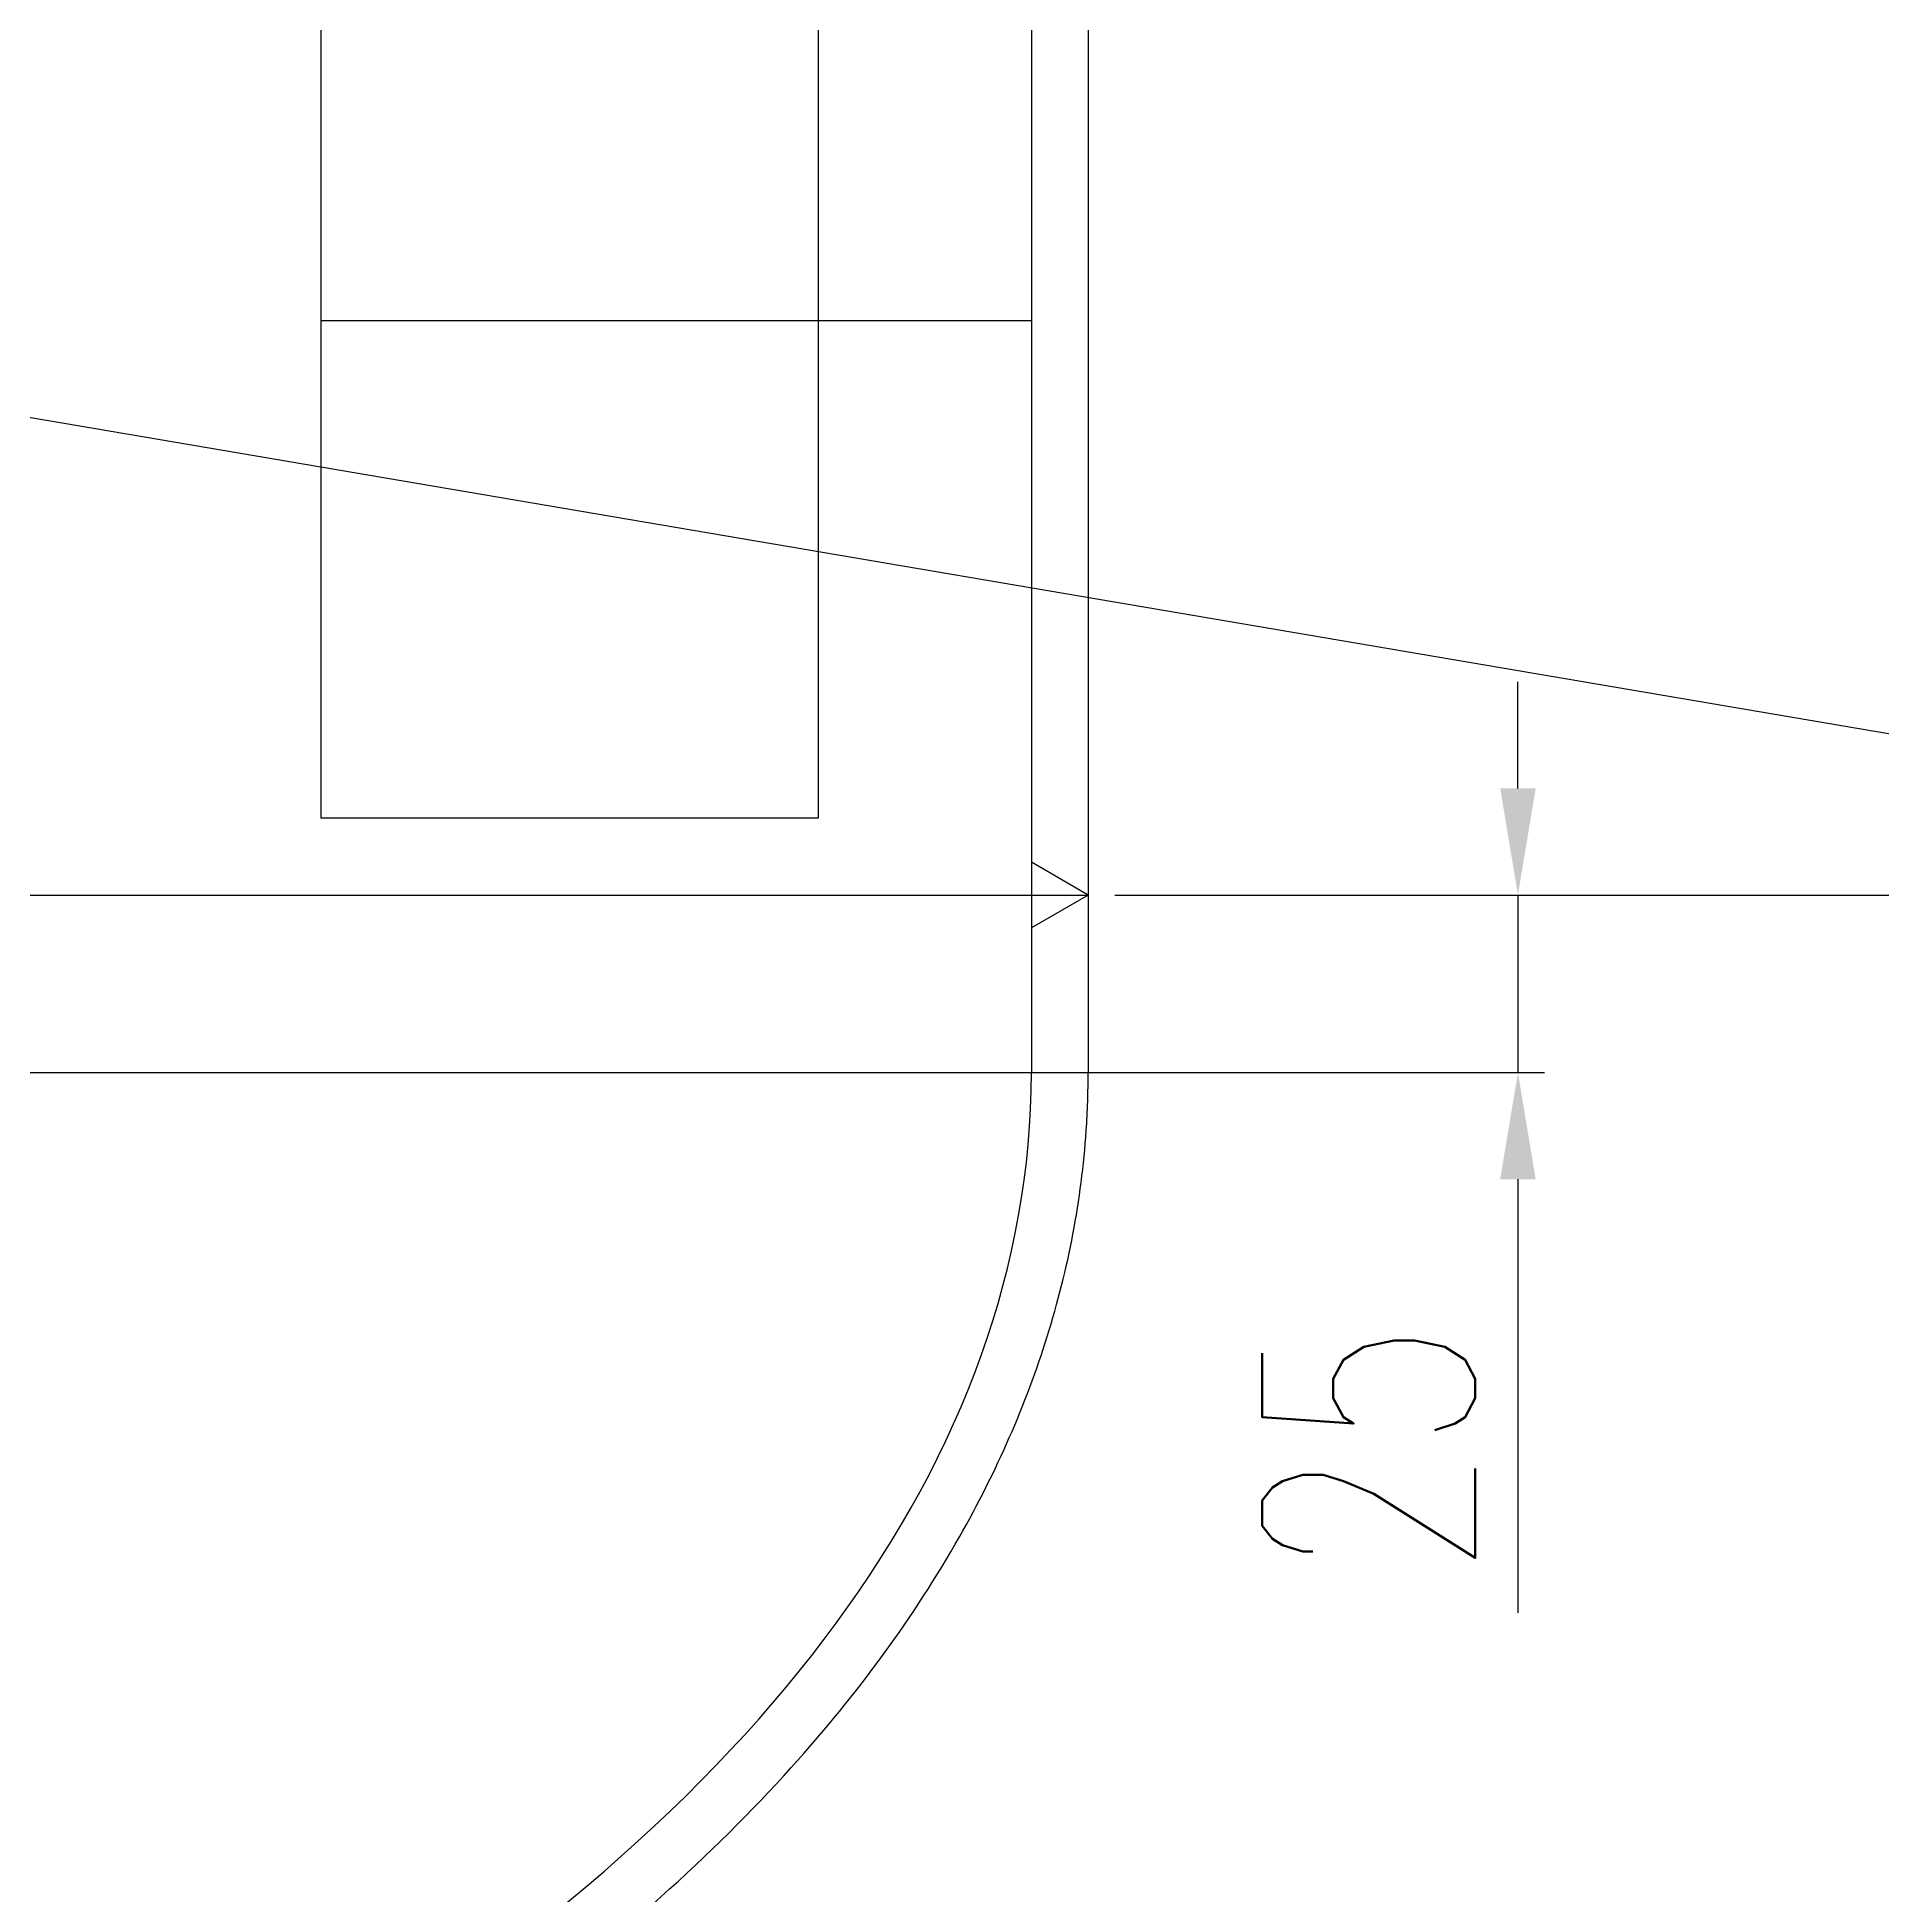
# Model space of a CAD drawing. Extents: x 8095 to 8689, y 0 to 841.
# Drawn here: x 8319.49 to 8362.76, y 483.06 to 526.64 of the extents above; entities that cross this region are included whole.
import ezdxf

# ---------------------------------------------------------------- set-up
doc = ezdxf.new("R2010")
doc.units = 0
doc.header["$LTSCALE"] = 10
doc.header["$MEASUREMENT"] = 0
doc.linetypes.add('HIDDEN', pattern=[0.375, 0.25, -0.125])
doc.layers.get('DEFPOINTS').update_dxf_attribs({"color": 5, "linetype": 'HIDDEN', "lineweight": 13})
doc.layers.add('DIM', color=7, linetype='CONTINUOUS')
doc.styles.add('HZ5', font='romans.shx', dxfattribs={"width": 0.7, "height": 5, "bigfont": 'hztxt.shx'})
doc.dimstyles.new('机械制图iso', dxfattribs={"dimscale": 0, "dimtxt": 0.18, "dimasz": 2.5, "dimexe": 0.625, "dimexo": 0.625, "dimgap": 1, "dimtad": 1, "dimdec": 4, "dimzin": 0, "dimdsep": 46, "dimtxsty": 'HZ5', "dimcen": 0, "dimadec": 0, "dimazin": 0, "dimtfac": 1, "dimtdec": 4, "dimtofl": 0, "dimtmove": 0, "dimatfit": 2, "dimfxl": 0, "dimtolj": 1, "dimtzin": 0, "dimarcsym": 0})

# ---------------------------------------------------------------- blocks, each defined once
blk = doc.blocks.new('*D165')
at = {"layer": 'DEFPOINTS', "color": 0}
for p in [(8365.862, 627.848), (8344.144, 506.515), (8381.116, 506.515)]:
    blk.add_point(p, dxfattribs=at)
at = {"layer": 'DIM', "color": 0, "lineweight": -2}
for p, q in [((8366.487, 627.848), (8381.741, 627.848)), ((8381.116, 625.348), (8381.116, 509.015)), ((8344.769, 506.515), (8381.741, 506.515))]:
    blk.add_line(p, q, dxfattribs=at)
at = {"layer": 'DIM', "color": 0}
for points in [[(8380.699, 625.348), (8381.532, 625.348), (8381.116, 627.848)], [(8380.699, 509.015), (8381.532, 509.015), (8381.116, 506.515)]]:
    blk.add_solid(points, dxfattribs=at)
at = {"layer": 'DIM', "color": 0, "insert": (8377.616, 540.919), "char_height": 5, "attachment_point": 5, "rotation": 90, "style": 'HZ5'}
blk.add_mtext('\\A1;1200', dxfattribs=at)
blk = doc.blocks.new('*D167')
at = {"layer": 'DEFPOINTS', "color": 0}
for p in [(8344.769, 506.515), (8267.811, 464.848), (8381.116, 464.848)]:
    blk.add_point(p, dxfattribs=at)
at = {"layer": 'DIM', "color": 0, "lineweight": -2}
for p, q in [((8345.394, 506.515), (8381.741, 506.515)), ((8381.116, 504.015), (8381.116, 467.348)), ((8268.436, 464.848), (8381.741, 464.848))]:
    blk.add_line(p, q, dxfattribs=at)
at = {"layer": 'DIM', "color": 0}
for points in [[(8380.699, 504.015), (8381.532, 504.015), (8381.116, 506.515)], [(8380.699, 467.348), (8381.532, 467.348), (8381.116, 464.848)]]:
    blk.add_solid(points, dxfattribs=at)
at = {"layer": 'DIM', "color": 0, "insert": (8377.616, 485.681), "char_height": 5, "attachment_point": 5, "rotation": 90, "style": 'HZ5'}
blk.add_mtext('\\A1;275', dxfattribs=at)
blk = doc.blocks.new('*D166')
at = {"layer": 'DEFPOINTS', "color": 0}
for p in [(8344.144, 506.515), (8344.144, 502.348), (8354.227, 502.348)]:
    blk.add_point(p, dxfattribs=at)
at = {"layer": 'DIM', "color": 0, "lineweight": -2}
for p, q in [((8354.227, 509.015), (8354.227, 511.515)), ((8344.769, 506.515), (8354.852, 506.515)), ((8354.227, 506.515), (8354.227, 502.348)), ((8344.769, 502.348), (8354.852, 502.348)), ((8354.227, 499.848), (8354.227, 489.681))]:
    blk.add_line(p, q, dxfattribs=at)
at = {"layer": 'DIM', "color": 0}
for points in [[(8353.811, 509.015), (8354.644, 509.015), (8354.227, 506.515)], [(8353.811, 499.848), (8354.644, 499.848), (8354.227, 502.348)]]:
    blk.add_solid(points, dxfattribs=at)
at = {"layer": 'DIM', "color": 0, "insert": (8350.727, 493.515), "char_height": 5, "attachment_point": 5, "rotation": 90, "style": 'HZ5'}
blk.add_mtext('\\A1;25', dxfattribs=at)

msp = doc.modelspace()

# ---------------------------------------------------------------- linework, layer by layer
at = {"layer": 'DIM'}
for p, q in [((8344.14449, 628.348), (8344.14449, 502.348)), ((8342.81115, 626.51467), (8342.81115, 502.348)), ((8326.14449, 596.82435), (8326.14449, 508.31549)), ((8337.81115, 596.82435), (8337.81115, 508.31549)), ((8396.04254, 504.6639), (8267.81115, 526.46315)), ((8337.81115, 519.98215), (8326.14449, 519.98215)), ((8342.81115, 519.98215), (8337.81115, 519.98215)), ((8337.81115, 508.31549), (8326.14449, 508.31549)), ((8344.14449, 506.51467), (8342.81115, 507.28447)), ((8344.14449, 506.51467), (8342.81115, 507.28447)), ((8271.97782, 506.51467), (8344.14449, 506.51467)), ((8344.14449, 506.51467), (8342.81115, 505.74487)), ((8344.14449, 506.51467), (8342.81115, 505.74487)), ((8186.85257, 502.348), (8347.65345, 502.348))]:
    msp.add_line(p, q, dxfattribs=at)
msp.add_ellipse((8267.81115, 502.348), major_axis=(-75, 0), ratio=0.5, start_param=1.75517252, end_param=3.14159265, dxfattribs=at)
msp.add_open_spline([(8281.56115, 464.14462), (8283.77538, 464.34919), (8285.97175, 464.60313), (8292.39866, 465.49926), (8296.55362, 466.27989), (8304.53566, 468.19325), (8308.36261, 469.32591), (8315.575, 471.91203), (8318.96035, 473.36539), (8325.18942, 476.55444), (8328.03314, 478.29002), (8333.09389, 482.00065), (8335.31108, 483.97572), (8338.74735, 487.78818), (8340.06954, 489.5972), (8341.99596, 492.99357), (8342.68536, 494.5642), (8343.68192, 497.75137), (8343.98879, 499.36787), (8344.12917, 501.44236), (8344.14449, 501.89518), (8344.14449, 502.348)], degree=3, knots=[1.75350958, 1.75350958, 1.75350958, 1.75350958, 1.84275431, 1.84275431, 2.01784086, 2.01784086, 2.19292742, 2.19292742, 2.36801397, 2.36801397, 2.54310052, 2.54310052, 2.71818708, 2.71818708, 2.86524837, 2.86524837, 2.98651018, 2.98651018, 3.107772, 3.107772, 3.14159265, 3.14159265, 3.14159265, 3.14159265], dxfattribs=at)

# ---------------------------------------------------------------- dimensions: what is measured, and where the dimension line sits
dim = msp.add_linear_dim(base=(8381.11552, 506.51467), p1=(8365.86162, 627.848), p2=(8344.14449, 506.51467), angle=90, text='1200', dimstyle='机械制图iso', override={"dimscale": 1, "dimtofl": 1, "dimatfit": 0}, dxfattribs=at)
dim.commit()
dim.dimension.update_dxf_attribs({"geometry": '*D165', "text_midpoint": (8381.11552, 540.91863), "dimtype": 160})
for base, p1, p2, text, picture, middle in [((8354.22728, 502.348), (8344.14449, 506.51467), (8344.14449, 502.348), '25', '*D166', (8350.72728, 493.51467)), ((8381.11552, 464.848), (8344.76949, 506.51467), (8267.81115, 464.848), '275', '*D167', (8377.61552, 485.68133))]:
    dim = msp.add_linear_dim(base=base, p1=p1, p2=p2, angle=90, text=text, dimstyle='机械制图iso', override={"dimscale": 1, "dimtofl": 1, "dimatfit": 0}, dxfattribs=at)
    dim.commit()
    dim.dimension.update_dxf_attribs({"geometry": picture, "text_midpoint": middle})

doc.saveas('drawing.dxf')
